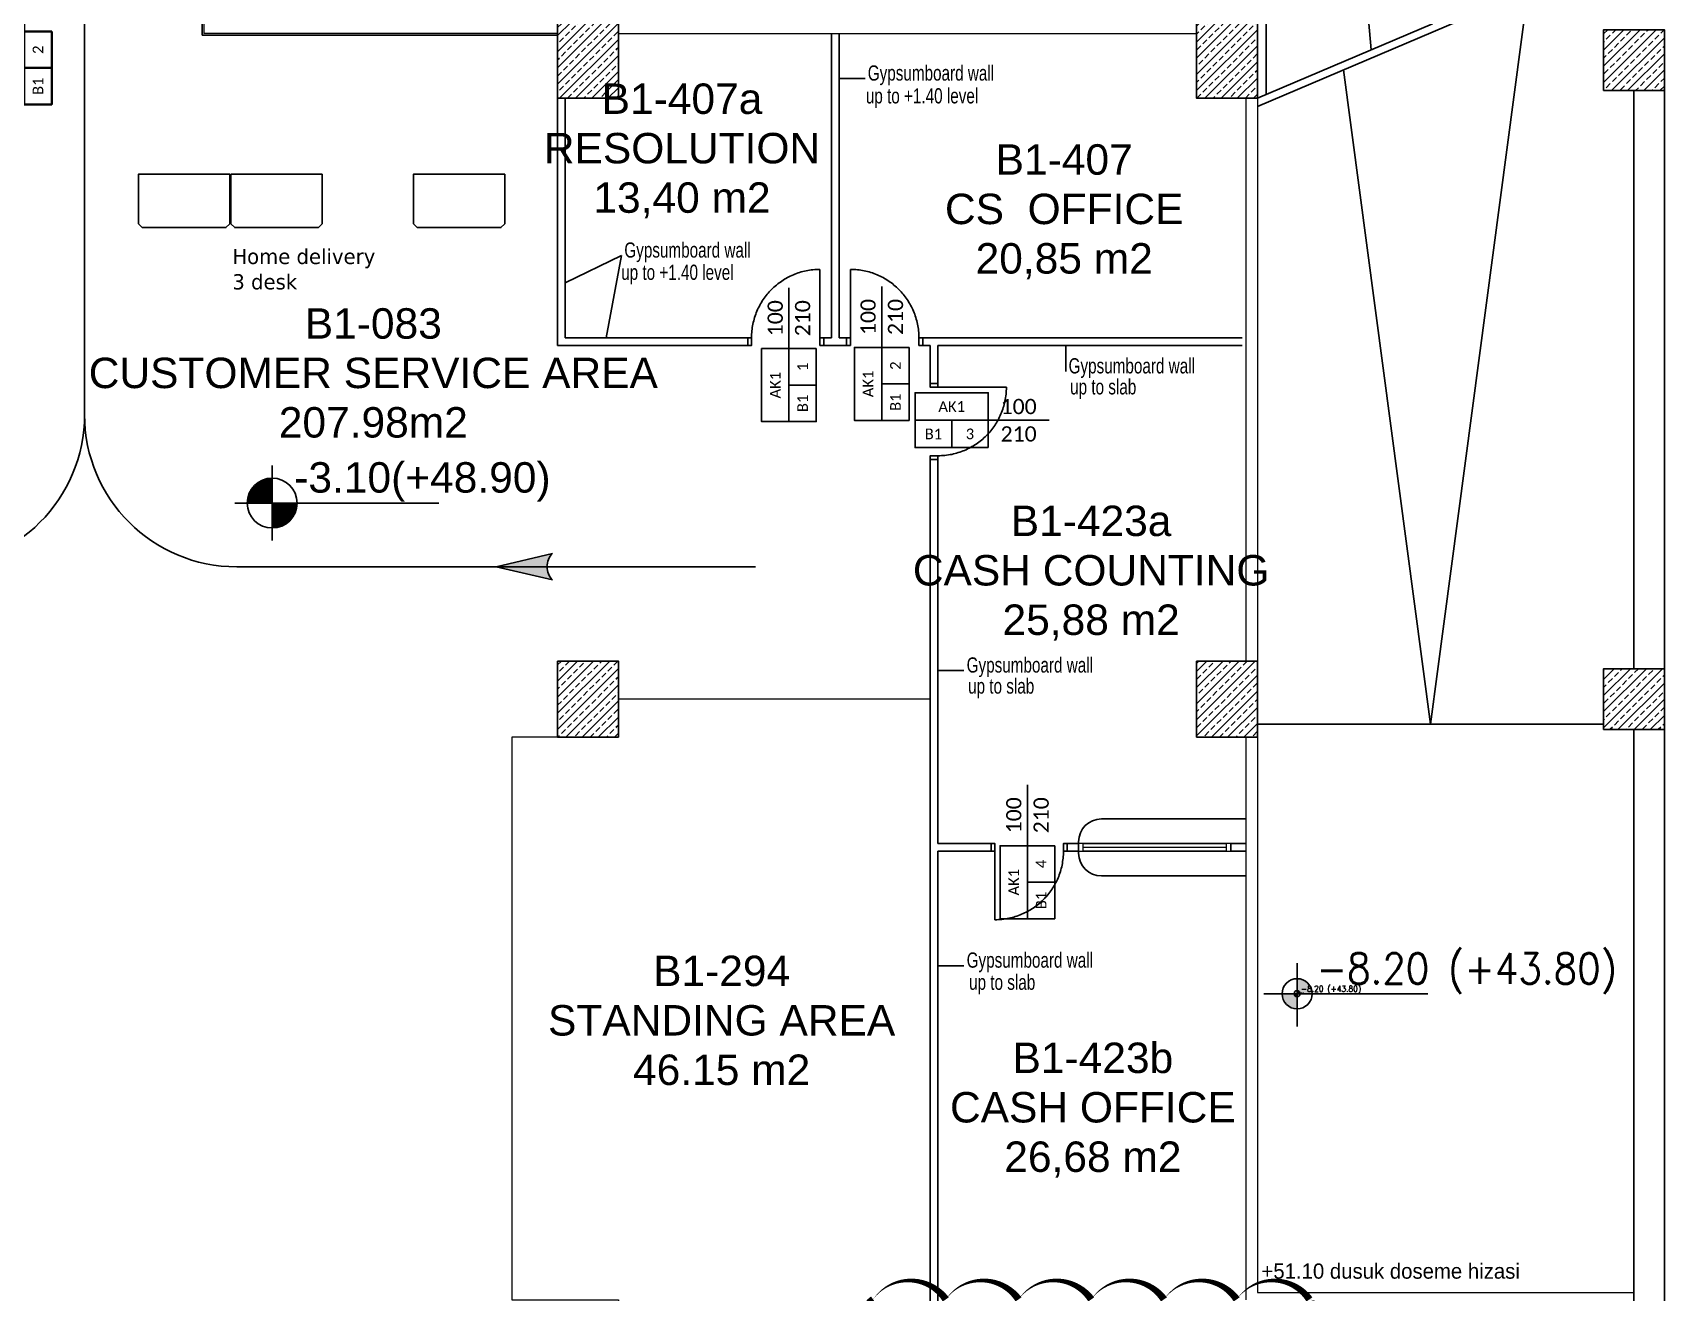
# Model space of a CAD drawing. Header units: metres. Extents: x -20317 to 2216, y -10281 to 3094.
# Drawn here: x -2448 to -303, y -4096 to -2440 of the extents above; entities that cross this region are included whole.
import ezdxf
from ezdxf.enums import TextEntityAlignment as Align

# ---------------------------------------------------------------- set-up
doc = ezdxf.new("R2010")
doc.units = ezdxf.units.M
doc.header["$MEASUREMENT"] = 0
for name, pattern in [('DASHED2', [9.525, 6.35, -3.175]), ('DOT2', [0.125, 0, -0.125]), ('HIDDEN', [9.525, 6.35, -3.175]), ('HIDDEN2', [0.1875, 0.125, -0.0625])]:
    doc.linetypes.add(name, pattern=pattern)
doc.layers.get('0').update_dxf_attribs({"color": 30, "lineweight": 0})
for name, color, linetype in [('6', 242, 'Continuous'), ('AG-DOOR', 2, 'Continuous'), ('AG-DOOR-NOTATION-WOODDEN', 60, 'Continuous'), ('AG-DOOR-OPENING', 9, 'HIDDEN'), ('AG-ELEV-02', 152, 'Continuous'), ('AG-PLASTER', 73, 'Continuous'), ('AG-STAIR', 3, 'Continuous'), ('AG-TEXT', 7, 'Continuous'), ('AR-WALL-GYP-WHITE', 44, 'Continuous'), ('V-0_Hatch_Concrete', 252, 'Continuous'), ('V-0_Notation_Level_200', 2, 'Continuous'), ('V-0_Notation_Level_200 @ 1', 2, 'Continuous'), ('V-0_Notation_Level_200 @ 10', 2, 'Continuous'), ('V-0_Notation_Level_200 @ 50', 2, 'Continuous'), ('V-2_Column', 160, 'Continuous'), ('V-6_Furniture_Fixed', 54, 'Continuous')]:
    doc.layers.add(name, color=color, linetype=linetype)
for name, color, linetype, lineweight in [('Ag-110', 3, 'Continuous', 30), ('AG-DOOR-NOTATION-FIRE', 1, 'Continuous', 40), ('AG-Glazing', 12, 'Continuous', 15), ('AG-Metal_Profile', 122, 'Continuous', 18), ('AG-Wall', 4, 'Continuous', 20), ('AI-040 @ 250', 2, 'Continuous', 20), ('HOLD', 7, 'Continuous', 0), ('shaft', 3, 'Continuous', 20), ('SP2-Flooring', 4, 'DASHED2', 9)]:
    doc.layers.add(name, color=color, linetype=linetype, lineweight=lineweight)
doc.styles.add('$0$ARIAL', font='arial.ttf', dxfattribs={"width": 0.9})
doc.styles.add('ALANLAR_B8$0$ALANLAR_B8$0$VIVA_100', font='arial.ttf', dxfattribs={"height": 25})
doc.styles.add('CALIBRI LIGHT', font='calibril.ttf')
doc.styles.add('IIS IKEA SANS', font='')
doc.styles.add('IIS IKEA Verdana', font='verdana.ttf', dxfattribs={"width": 0.94})
doc.styles.add('KOT', font='simplex.shx', dxfattribs={"width": 0.9})
doc.styles.get('IIS IKEA SANS').set_extended_font_data('IKEA Sans')

# ---------------------------------------------------------------- blocks, each defined once
blk = doc.blocks.new('*U16')
at = {"style": '$0$ARIAL'}
for tag, p in [('NO', (1.676, 0.8)), ('MAHAL', (1.676, -1.8)), ('ALAN', (1.676, -4.4))]:
    blk.add_attdef(tag, text='', height=1.6, dxfattribs=at).set_placement(p, align=Align.MIDDLE_CENTER)
blk = doc.blocks.new('$0$ok')
at = {"layer": '6'}
h = blk.add_hatch(color=256, dxfattribs=at)
edge = h.paths.add_edge_path()
edge.add_ellipse((1571515.97, 116941.68), major_axis=(-7.14, 7.19), ratio=1, start_angle=359.45276, end_angle=450.68953)
edge.add_line((1571508.87, 116934.46), (1571477.92, 116941.82))
edge.add_line((1571477.92, 116941.82), (1571508.9, 116948.94))
for p, q in [((1571477.92, 116941.82), (1571508.9, 116948.94)), ((1571508.87, 116934.46), (1571477.92, 116941.82))]:
    blk.add_line(p, q, dxfattribs=at)
at = {"layer": '6', "extrusion": (0, 0, -1)}
blk.add_ellipse((1571515.97, 116941.68), major_axis=(-7.14, 7.19), ratio=1, start_param=4.700354, end_param=6.292737, dxfattribs=at)
blk = doc.blocks.new('$0$A$C742A37F2')
at = {"layer": '6'}
for p, q in [((70.632, -24.584), (70.632, -2.539)), ((79.45, -26.584), (72.632, -26.584))]:
    blk.add_line(p, q, dxfattribs=at)
for centre, start, end in [((68.632, -24.584), 270, 0), ((72.632, -24.584), 180, 270)]:
    blk.add_arc(centre, 2, start, end, dxfattribs=at)
at = {"layer": '6', "extrusion": (0, 0, -1), "xscale": 0.02399999999994179, "yscale": 0.02399999999994179, "zscale": -0.02399999999994179, "rotation": 180}
blk.add_blockref('$0$ok', (37639.429, 2780.019), dxfattribs=at)
blk = doc.blocks.new('$0$150714_ARSA$0$KOLON 80X120')
at = {"layer": 'V-0_Hatch_Concrete'}
h = blk.add_hatch(dxfattribs=at)
h.set_pattern_fill('ANSI33', color=256, scale=60)
h.set_pattern_definition([(45, (-19036.79, -4512.143), (-10.606602, 10.606602), []), (45, (-19026.183, -4512.143), (-10.606602, 10.606602), [7.5, -3.75])])
h.paths.add_polyline_path([(0, 100), (80, 100), (80, 0), (0, 0)])
blk.add_lwpolyline([(0, 100), (80, 100), (80, 0), (0, 0), (0, 100)])
blk = doc.blocks.new('kolon 80x80')
at = {"layer": 'V-0_Hatch_Concrete'}
h = blk.add_hatch(dxfattribs=at)
h.set_pattern_fill('ANSI33', color=256, scale=0.6)
h.set_pattern_definition([(45, (-190.3679, -46.12143), (-0.10606602, 0.10606602), []), (45, (-190.26183, -46.12143), (-0.10606602, 0.10606602), [0.075, -0.0375])])
h.paths.add_polyline_path([(0, -0.8), (0.8, -0.8), (0.8, 0), (0, 0)])
blk.add_lwpolyline([(0, -0.8), (0, 0), (0.8, 0), (0.8, -0.8)], close=True)
blk = doc.blocks.new('*U35')
h = blk.add_hatch(color=256)
h.paths.add_polyline_path([(0, 0), (248, 0, 0.414214), (0, 248)])
h.paths.add_polyline_path([(0, -248), (0, 0), (-248, 0, 0.414214)])
for p, q in [((0, 503), (0, -536)), ((-547, 0), (2149, 0))]:
    blk.add_line(p, q)
blk.add_circle((0, 0), 248)
at = {"style": 'KOT', "width": 0.9}
blk.add_attdef('BITMIS-KOT', text='', height=400, dxfattribs=at).set_placement((319, 15), align=Align.BOTTOM_LEFT)
blk.add_attdef('KABA-KOT', text='', height=400, dxfattribs=at).set_placement((314, -177), align=Align.TOP_LEFT)
blk = doc.blocks.new('*U240')
at = {"layer": 'V-0_Notation_Level_200 @ 1'}
ref = blk.add_blockref('*U35', (-786.2, -3703.3), dxfattribs=dict(at, xscale=0.0016, yscale=0.0016, zscale=0.0016))
ref.add_attrib('BITMIS-KOT', '-8.20 (+43.80)', dxfattribs={"layer": '0', "height": 0.8, "style": 'KOT', "width": 0.9}).set_placement((-785.7, -3703.3), align=Align.BOTTOM_LEFT)
at = {"layer": 'V-0_Notation_Level_200 @ 10'}
ref = blk.add_blockref('*U35', (-786.2, -3703.3), dxfattribs=dict(at, xscale=0.016, yscale=0.016, zscale=0.016))
ref.add_attrib('BITMIS-KOT', '-8.20 (+43.80)', dxfattribs={"layer": '0', "height": 8, "style": 'KOT', "width": 0.9}).set_placement((-781.1, -3703.1), align=Align.BOTTOM_LEFT)
at = {"layer": 'V-0_Notation_Level_200 @ 50'}
ref = blk.add_blockref('*U35', (-786.2, -3703.3), dxfattribs=dict(at, xscale=0.08, yscale=0.08, zscale=0.08))
ref.add_attrib('BITMIS-KOT', '-8.20 (+43.80)', dxfattribs={"layer": '0', "height": 40, "style": 'KOT', "width": 0.9}).set_placement((-760.6, -3702.1), align=Align.BOTTOM_LEFT)
blk = doc.blocks.new('A$C27582D3D')
at = {"layer": 'AG-STAIR', "ltscale": 2.5}
for p, q in [((4.385, 0), (0, 0)), ((13.585, 0), (18.135, 0)), ((13.585, -17.739), (18.335, -15.717)), ((13.585, -25.86), (18.135, -25.86))]:
    blk.add_line(p, q, dxfattribs=at)
at = {"layer": 'AG-STAIR', "linetype": 'HIDDEN2', "ltscale": 20}
blk.add_line((13.585, -17.63), (18.335, -15.609), dxfattribs=at)
at = {"layer": 'AG-STAIR', "ltscale": 2.5}
for points in [[(0.541, -16.63), (2.135, 0)], [(2.135, 0), (3.759, -16.63)], [(13.585, 0), (15.08, -16.994)], [(16.698, -16.305), (18.135, 0)], [(15.86, -25.86), (17.139, -16.226)], [(14.717, -17.257), (15.86, -25.86)]]:
    blk.add_lwpolyline(points, dxfattribs=at)
at = {"layer": 'AG-STAIR', "color": 1, "ltscale": 2.5}
blk.add_lwpolyline([(18.335, -8.33), (18.335, -0.73), (18.135, -0.73), (18.135, -8.33)], close=True, dxfattribs=at)
blk.add_lwpolyline([(18.335, -15.609), (18.335, -9.13), (18.135, -9.13), (18.135, -15.694)], dxfattribs=at)
blk = doc.blocks.new('*U46')
for p, q in [((0, -493), (0, 493)), ((-493, 0), (2191, 0))]:
    blk.add_line(p, q)
at = {"const_width": 328}
for points in [[(0, 164, 0.414214), (-164, 0, 0.414214)], [(0, -164, 0.414214), (164, 0, 0.414214)]]:
    blk.add_lwpolyline(points, format="xyb", dxfattribs=at)
blk.add_circle((0, 0), 328)
at = {"style": 'ALANLAR_B8$0$ALANLAR_B8$0$VIVA_100'}
for tag, p in [('%%P0.00', (1897, 137)), ('-0.07', (1834, -502))]:
    blk.add_attdef(tag, text='', height=400, dxfattribs=at).set_placement(p, align=Align.RIGHT)
blk = doc.blocks.new('*U118')
blk.add_lwpolyline([(1000, -450), (2200, -450), (2200, 450), (1000, 450)], close=True)
for points in [[(2200, 0), (0, 0)], [(1600, -450), (1600, 0)]]:
    blk.add_lwpolyline(points)
at = {"style": 'CALIBRI LIGHT'}
for tag, height, p in [('GENİŞLİK', 250, (500, 225)), ('KAPIKODU', 175, (1600, 225)), ('YÜKSEKLİK', 250, (500, -225)), ('KATTAKI.SAYISI', 175, (1300, -225)), ('BULUNDUGU.KAT', 175, (1900, -225))]:
    blk.add_attdef(tag, text='', height=height, dxfattribs=at).set_placement(p, align=Align.MIDDLE_CENTER)
blk = doc.blocks.new('KAPI-100_3')
at = {"layer": 'AG-DOOR', "ltscale": 0.3}
for points in [[(-95, 10), (-100, 10), (-100, 0), (-95, 0)], [(0, 10), (-5, 10), (-5, 0), (0, 0)]]:
    blk.add_lwpolyline(points, close=True, dxfattribs=at)
at = {"layer": 'AG-DOOR-OPENING', "ltscale": 150}
blk.add_lwpolyline([(-5, 10), (-5, 100)], dxfattribs=at)
blk.add_arc((-5, 10), 90, 90, 180, dxfattribs=at)

msp = doc.modelspace()

# ---------------------------------------------------------------- linework, layer by layer
at = {"layer": 'Ag-110', "ltscale": 1000, "transparency": 33554687}
msp.add_lwpolyline([(-826.9, -2521), (-826.9, -2419.9)], dxfattribs=at)
at = {"layer": 'AG-ELEV-02'}
for p, q in [((-853.4, -3473.4), (-1043.4, -3473.4)), ((-1073.4, -3503.4), (-1073.4, -3505.9)), ((-1073.4, -3518.4), (-1073.4, -3515.9)), ((-879.4, -3505.9), (-1067.4, -3505.9)), ((-879.4, -3515.9), (-1067.4, -3515.9)), ((-853.4, -3548.4), (-1043.4, -3548.4))]:
    msp.add_line(p, q, dxfattribs=at)
for centre, start, end in [((-1043.4, -3503.4), 90, 180), ((-1043.4, -3518.4), 180, 270)]:
    msp.add_arc(centre, 30, start, end, dxfattribs=at)
at = {"layer": 'AG-Glazing', "ltscale": 0.3}
msp.add_lwpolyline([(-879.4, -3510.9), (-1067.4, -3510.9)], dxfattribs=at)
at = {"layer": 'AG-Metal_Profile', "ltscale": 0.3}
for points in [[(-1067.4, -3515.9), (-1067.4, -3505.9), (-1073.4, -3505.9), (-1073.4, -3515.9)], [(-873.4, -3515.9), (-873.4, -3505.9), (-879.4, -3505.9), (-879.4, -3515.9)]]:
    msp.add_lwpolyline(points, close=True, dxfattribs=at)
at = {"layer": 'AG-PLASTER', "ltscale": 0.3}
for p in [(-2225.4, -845.9), (-1758.4, -2442.9)]:
    msp.add_line(p, (-2225.4, -2442.9), dxfattribs=at)
at = {"layer": 'AG-TEXT'}
for p, q in [((-1354.2, -2500.1), (-1388.4, -2500.1)), ((-1674.2, -2732.8), (-1748.4, -2768.7)), ((-1674.2, -2732.8), (-1694.5, -2840.9)), ((-1090.1, -2885.1), (-1090.1, -2850.8)), ((-1224.2, -3278.4), (-1258.4, -3278.4)), ((-1224.2, -3666.4), (-1258.4, -3666.4))]:
    msp.add_line(p, q, dxfattribs=at)
at = {"layer": 'AG-Wall', "ltscale": 2.5}
msp.add_line((-2223.4, -843.9), (-2223.4, -2440.9), dxfattribs=at)
at = {"layer": 'AG-Wall'}
for p, q in [((-1758.4, -2440.9), (-2223.4, -2440.9)), ((-1678.4, -2440.9), (-918.4, -2440.9)), ((-853.4, -3365.9), (-853.4, -4105.9)), ((-838.4, -3365.9), (-838.4, -4095.9))]:
    msp.add_line(p, q, dxfattribs=at)
for points in [[(-853.4, -2525.9), (-853.4, -3265.9)], [(-838.4, -2525.9), (-838.4, -3265.9)]]:
    msp.add_lwpolyline(points, dxfattribs=at)
at = {"layer": 'AG-Wall', "ltscale": 2.5}
msp.add_lwpolyline([(-838.4, -4095.9), (-343.4, -4095.9)], dxfattribs=at)
at = {"layer": 'AR-WALL-GYP-WHITE', "ltscale": 0.3}
for p, q in [((-1398.4, -2840.9), (-1398.4, -2440.9)), ((-1388.4, -2840.9), (-1388.4, -2440.9)), ((-1758.4, -2525.9), (-1758.4, -2850.9)), ((-1748.4, -2525.9), (-1748.4, -2840.9)), ((-1508.4, -2850.9), (-1758.4, -2850.9)), ((-1508.4, -2840.9), (-1748.4, -2840.9)), ((-1508.4, -2840.9), (-1508.4, -2850.9)), ((-1398.4, -2840.9), (-1408.4, -2840.9)), ((-1408.4, -2840.9), (-1408.4, -2850.9)), ((-1398.4, -2840.9), (-1408.4, -2840.9)), ((-1378.4, -2850.9), (-1408.4, -2850.9)), ((-1378.4, -2840.9), (-1388.4, -2840.9)), ((-1378.4, -2840.9), (-1378.4, -2850.9)), ((-1278.4, -2840.9), (-858.4, -2840.9)), ((-1278.4, -2840.9), (-1278.4, -2850.9)), ((-1268.4, -2850.9), (-1278.4, -2850.9)), ((-1268.4, -2900.9), (-1268.4, -2850.9)), ((-1258.4, -2850.9), (-858.4, -2850.9)), ((-1258.4, -2900.9), (-1258.4, -2850.9)), ((-1258.4, -2900.9), (-1268.4, -2900.9)), ((-1268.4, -4188.9), (-1268.4, -3000.9)), ((-1258.4, -3000.9), (-1268.4, -3000.9)), ((-1258.4, -3505.9), (-1258.4, -3000.9)), ((-1258.4, -3505.9), (-1188.4, -3505.9)), ((-1258.4, -4188.9), (-1258.4, -3515.9)), ((-1258.4, -3515.9), (-1188.4, -3515.9)), ((-1188.4, -3505.9), (-1188.4, -3515.9)), ((-1088.4, -3505.9), (-1088.4, -3515.9)), ((-1088.4, -3505.9), (-1073.4, -3505.9)), ((-1088.4, -3515.9), (-1073.4, -3515.9)), ((-1073.4, -3505.9), (-1073.4, -3515.9)), ((-873.4, -3505.9), (-873.4, -3515.9)), ((-873.4, -3505.9), (-853.4, -3505.9)), ((-873.4, -3515.9), (-853.4, -3515.9))]:
    msp.add_line(p, q, dxfattribs=at)
at = {"layer": 'HOLD'}
msp.add_lwpolyline([(-1343.6, -4105.1, 0, 9.56, -0.520567), (-1248, -4105.1, 0, 9.56, -0.520567), (-1152.4, -4105.1, 0, 9.56, -0.520567), (-1056.8, -4105.1, 0, 9.56, -0.520567), (-961.2, -4105.1, 0, 9.56, -0.520567), (-865.6, -4105.1, 0, 9.56, -0.520567), (-770, -4105.1, 0, 9.56, -0.520567), (-742.3, -4172.9, 0, 9.56, -0.520567), (-742.3, -4268.5, 0, 9.56, -0.520567), (-742.3, -4364.1, 0, 9.56, -0.520567), (-742.3, -4459.7, 0, 9.56, -0.520567), (-742.3, -4555.3, 0, 9.56, -0.520567), (-749.6, -4643.6, 0, 9.56, -0.520567), (-845.2, -4643.6, 0, 9.56, -0.520567), (-940.8, -4643.6, 0, 9.56, -0.520567), (-1036.4, -4643.6, 0, 9.56, -0.520567), (-1132, -4643.6, 0, 9.56, -0.520567), (-1227.5, -4643.6, 0, 9.56, -0.520567), (-1323.1, -4643.6, 0, 9.56, -0.520567), (-1343.6, -4568.5, 0, 9.56, -0.520567), (-1343.6, -4472.9, 0, 9.56, -0.520567), (-1343.6, -4377.3, 0, 9.56, -0.520567), (-1343.6, -4281.7, 0, 9.56, -0.520567), (-1343.6, -4186.1, 0, 9.56, -0.520567)], format="xyseb", close=True, dxfattribs=at)
at = {"layer": 'SP2-Flooring', "color": 30, "linetype": 'Continuous', "lineweight": 20}
msp.add_lwpolyline([(-1268.4, -3315.9), (-1678.4, -3315.9), (-1678.4, -3365.9), (-1818.4, -3365.9), (-1818.4, -4105.9), (-1678.4, -4105.9), (-1678.4, -4188.9), (-1268.4, -4188.9)], close=True, dxfattribs=at)
at = {"layer": 'V-2_Column'}
for points in [[(-303.4, -2515.9), (-303.4, -3275.9), (-343.4, -3275.9), (-343.4, -2515.9)], [(-303.4, -3355.9), (-303.4, -4115.9), (-343.4, -4115.9), (-343.4, -3355.9)]]:
    msp.add_lwpolyline(points, close=True, dxfattribs=at)
at = {"layer": 'V-6_Furniture_Fixed'}
for points in [[(-2189.3, -2625.9), (-2309.3, -2625.9), (-2309.3, -2690.9), (-2304.3, -2695.9), (-2194.3, -2695.9), (-2189.3, -2690.9), (-2189.3, -2625.9)], [(-2067.8, -2625.9), (-2187.8, -2625.9), (-2187.8, -2690.9), (-2182.8, -2695.9), (-2072.8, -2695.9), (-2067.8, -2690.9), (-2067.8, -2625.9)], [(-1827.8, -2625.9), (-1947.8, -2625.9), (-1947.8, -2690.9), (-1942.8, -2695.9), (-1832.8, -2695.9), (-1827.8, -2690.9), (-1827.8, -2625.9)]]:
    msp.add_lwpolyline(points, close=True, dxfattribs=at)

# ---------------------------------------------------------------- block references
msp.add_blockref('KAPI-100_3', (-1408.4, -2850.9))
at = {"xscale": -1}
msp.add_blockref('KAPI-100_3', (-1378.4, -2850.9), dxfattribs=at)
at = {"xscale": -1, "rotation": 270}
msp.add_blockref('KAPI-100_3', (-1268.4, -2900.9), dxfattribs=at)
at = {"rotation": 180}
msp.add_blockref('KAPI-100_3', (-1188.4, -3505.9), dxfattribs=at)
at = {"layer": '6', "xscale": 100, "yscale": 100, "zscale": 100}
msp.add_blockref('$0$A$C742A37F2', (-9443.4, -483.6), dxfattribs=at)
at = {"layer": 'AG-DOOR-NOTATION-FIRE', "ltscale": 0.3}
ref = msp.add_blockref('*U118', (-2459.4, -2358.1), dxfattribs=dict(at, xscale=-0.08000000000000002, yscale=0.08000000000000002, zscale=0.08000000000000002, rotation=90))
ref.add_attrib('BULUNDUGU.KAT', 'B1', dxfattribs={"layer": '0', "height": 14, "rotation": 90, "style": 'CALIBRI LIGHT'}).set_placement((-2441.4, -2510.1), align=Align.MIDDLE_CENTER)
ref.add_attrib('KATTAKI.SAYISI', '2', dxfattribs={"layer": '0', "height": 14, "rotation": 90, "style": 'CALIBRI LIGHT'}).set_placement((-2441.4, -2462.1), align=Align.MIDDLE_CENTER)
ref.add_attrib('KAPIKODU', 'YK3', dxfattribs={"layer": '0', "height": 14, "rotation": 90, "style": 'CALIBRI LIGHT'}).set_placement((-2477.4, -2486.1), align=Align.MIDDLE_CENTER)
ref.add_attrib('YÜKSEKLİK', '215', dxfattribs={"layer": '0', "height": 20, "rotation": 90, "style": 'CALIBRI LIGHT'}).set_placement((-2441.4, -2398.1), align=Align.MIDDLE_CENTER)
ref.add_attrib('GENİŞLİK', '210', dxfattribs={"layer": '0', "height": 20, "rotation": 90, "style": 'CALIBRI LIGHT'}).set_placement((-2477.4, -2398.1), align=Align.MIDDLE_CENTER)
at = {"layer": 'AG-DOOR-NOTATION-WOODDEN', "ltscale": 0.3}
ref = msp.add_blockref('*U118', (-1454.3, -2775.1), dxfattribs=dict(at, xscale=-0.08000000000000002, yscale=0.08000000000000002, zscale=0.08000000000000002, rotation=90))
ref.add_attrib('BULUNDUGU.KAT', 'B1', dxfattribs={"layer": '0', "height": 14, "rotation": 90, "style": 'CALIBRI LIGHT'}).set_placement((-1436.3, -2927.1), align=Align.MIDDLE_CENTER)
ref.add_attrib('KATTAKI.SAYISI', '1', dxfattribs={"layer": '0', "height": 14, "rotation": 90, "style": 'CALIBRI LIGHT'}).set_placement((-1436.3, -2879.1), align=Align.MIDDLE_CENTER)
ref.add_attrib('KAPIKODU', 'AK1', dxfattribs={"layer": '0', "height": 14, "rotation": 90, "style": 'CALIBRI LIGHT'}).set_placement((-1472.3, -2903.1), align=Align.MIDDLE_CENTER)
ref.add_attrib('YÜKSEKLİK', '210', dxfattribs={"layer": '0', "height": 20, "rotation": 90, "style": 'CALIBRI LIGHT'}).set_placement((-1436.3, -2815.1), align=Align.MIDDLE_CENTER)
ref.add_attrib('GENİŞLİK', '100', dxfattribs={"layer": '0', "height": 20, "rotation": 90, "style": 'CALIBRI LIGHT'}).set_placement((-1472.3, -2815.1), align=Align.MIDDLE_CENTER)
ref = msp.add_blockref('*U118', (-1332.2, -2773.5), dxfattribs=dict(at, xscale=-0.08000000000000002, yscale=0.08000000000000002, zscale=0.08000000000000002, rotation=90))
ref.add_attrib('BULUNDUGU.KAT', 'B1', dxfattribs={"layer": '0', "height": 14, "rotation": 90, "style": 'CALIBRI LIGHT'}).set_placement((-1314.2, -2925.5), align=Align.MIDDLE_CENTER)
ref.add_attrib('KATTAKI.SAYISI', '2', dxfattribs={"layer": '0', "height": 14, "rotation": 90, "style": 'CALIBRI LIGHT'}).set_placement((-1314.2, -2877.5), align=Align.MIDDLE_CENTER)
ref.add_attrib('KAPIKODU', 'AK1', dxfattribs={"layer": '0', "height": 14, "rotation": 90, "style": 'CALIBRI LIGHT'}).set_placement((-1350.2, -2901.5), align=Align.MIDDLE_CENTER)
ref.add_attrib('YÜKSEKLİK', '210', dxfattribs={"layer": '0', "height": 20, "rotation": 90, "style": 'CALIBRI LIGHT'}).set_placement((-1314.2, -2813.5), align=Align.MIDDLE_CENTER)
ref.add_attrib('GENİŞLİK', '100', dxfattribs={"layer": '0', "height": 20, "rotation": 90, "style": 'CALIBRI LIGHT'}).set_placement((-1350.2, -2813.5), align=Align.MIDDLE_CENTER)
ref = msp.add_blockref('*U118', (-1112.3, -2949.2), dxfattribs=dict(at, xscale=-0.08000000000000002, yscale=0.08000000000000002, zscale=0.08000000000000002))
ref.add_attrib('BULUNDUGU.KAT', 'B1', dxfattribs={"layer": '0', "height": 14, "style": 'CALIBRI LIGHT'}).set_placement((-1264.3, -2967.2), align=Align.MIDDLE_CENTER)
ref.add_attrib('KATTAKI.SAYISI', '3', dxfattribs={"layer": '0', "height": 14, "style": 'CALIBRI LIGHT'}).set_placement((-1216.3, -2967.2), align=Align.MIDDLE_CENTER)
ref.add_attrib('KAPIKODU', 'AK1', dxfattribs={"layer": '0', "height": 14, "style": 'CALIBRI LIGHT'}).set_placement((-1240.3, -2931.2), align=Align.MIDDLE_CENTER)
ref.add_attrib('YÜKSEKLİK', '210', dxfattribs={"layer": '0', "height": 20, "style": 'CALIBRI LIGHT'}).set_placement((-1152.3, -2967.2), align=Align.MIDDLE_CENTER)
ref.add_attrib('GENİŞLİK', '100', dxfattribs={"layer": '0', "height": 20, "style": 'CALIBRI LIGHT'}).set_placement((-1152.3, -2931.2), align=Align.MIDDLE_CENTER)
ref = msp.add_blockref('*U118', (-1140.7, -3428.6), dxfattribs=dict(at, xscale=-0.08000000000000002, yscale=0.08000000000000002, zscale=0.08000000000000002, rotation=90))
ref.add_attrib('BULUNDUGU.KAT', 'B1', dxfattribs={"layer": '0', "height": 14, "rotation": 90, "style": 'CALIBRI LIGHT'}).set_placement((-1122.7, -3580.6), align=Align.MIDDLE_CENTER)
ref.add_attrib('KATTAKI.SAYISI', '4', dxfattribs={"layer": '0', "height": 14, "rotation": 90, "style": 'CALIBRI LIGHT'}).set_placement((-1122.7, -3532.6), align=Align.MIDDLE_CENTER)
ref.add_attrib('KAPIKODU', 'AK1', dxfattribs={"layer": '0', "height": 14, "rotation": 90, "style": 'CALIBRI LIGHT'}).set_placement((-1158.7, -3556.6), align=Align.MIDDLE_CENTER)
ref.add_attrib('YÜKSEKLİK', '210', dxfattribs={"layer": '0', "height": 20, "rotation": 90, "style": 'CALIBRI LIGHT'}).set_placement((-1122.7, -3468.6), align=Align.MIDDLE_CENTER)
ref.add_attrib('GENİŞLİK', '100', dxfattribs={"layer": '0', "height": 20, "rotation": 90, "style": 'CALIBRI LIGHT'}).set_placement((-1158.7, -3468.6), align=Align.MIDDLE_CENTER)
at = {"layer": 'AG-STAIR', "xscale": 100, "yscale": 100, "zscale": 100}
msp.add_blockref('A$C27582D3D', (-2196.9, -762.9), dxfattribs=at)
at = {"layer": 'AI-040 @ 250', "color": 2, "linetype": 'Continuous', "lineweight": 20, "xscale": 25, "yscale": 25, "zscale": 25}
for p, values in [((-1636.7, -2546.5), {'ALAN': '13,40 m2', 'MAHAL': 'RESOLUTION', 'NO': 'B1-407a'}), ((-1134.3, -2626.4), {'ALAN': '20,85 m2', 'MAHAL': 'CS  OFFICE', 'NO': 'B1-407'}), ((-2042.5, -2842), {'ALAN': '207.98m2', 'MAHAL': 'CUSTOMER SERVICE AREA', 'NO': 'B1-083'}), ((-1098.9, -3101.5), {'ALAN': '25,88 m2', 'MAHAL': 'CASH COUNTING', 'NO': 'B1-423a'}), ((-1584.6, -3693.2), {'ALAN': '46.15 m2', 'MAHAL': 'STANDING AREA', 'NO': 'B1-294'}), ((-1096.6, -3807.5), {'ALAN': '26,68 m2', 'MAHAL': 'CASH OFFICE', 'NO': 'B1-423b'})]:
    msp.add_blockref('*U16', p, dxfattribs=at).add_auto_attribs(values)
at = {"layer": 'V-0_Notation_Level_200'}
ref = msp.add_blockref('*U46', (-2133.5, -3058.1), dxfattribs=dict(at, xscale=0.1, yscale=0.1, zscale=0.1))
ref.add_attrib('%%P0.00', ' -3.10(+48.90)', dxfattribs={"layer": '0', "height": 40, "style": 'ALANLAR_B8$0$ALANLAR_B8$0$VIVA_100'}).set_placement((-1943.8, -3044.4), align=Align.CENTER)
msp.add_blockref('*U240', (0, 0), dxfattribs=at)
at = {"layer": 'V-2_Column'}
for p in [(-1758.4, -2525.9), (-918.4, -2525.9), (-1758.4, -3365.9), (-918.4, -3365.9)]:
    msp.add_blockref('$0$150714_ARSA$0$KOLON 80X120', p, dxfattribs=at)
at = {"layer": 'V-2_Column', "xscale": 100, "yscale": 100, "zscale": 100}
for p in [(-383.4, -2435.9), (-383.4, -3275.9)]:
    msp.add_blockref('kolon 80x80', p, dxfattribs=at)

# ---------------------------------------------------------------- texts
at = {"layer": 'AG-TEXT', "linetype": 'DOT2', "ltscale": 200, "style": 'IIS IKEA SANS', "width": 0.75}
for s, p in [('Gypsumboard wall', (-1350.6, -2502.7)), (' up to +1.40 level', (-1358.7, -2532.7)), ('Gypsumboard wall', (-1670.6, -2735.4)), (' up to +1.40 level', (-1680.3, -2764.7)), ('Gypsumboard wall', (-1086.6, -2887.7)), ('up to slab', (-1084.6, -2915.3)), ('Gypsumboard wall', (-1220.6, -3281)), ('up to slab', (-1218.7, -3308.7)), ('Gypsumboard wall', (-1220.6, -3669)), ('up to slab', (-1217.4, -3698.1))]:
    msp.add_text(s, height=20, dxfattribs=at).set_placement(p)
at = {"layer": 'shaft', "linetype": 'DOT2', "ltscale": 200, "style": 'IIS IKEA SANS'}
msp.add_text('+51.10 dusuk doseme hizasi', height=20, dxfattribs=at).set_placement((-833.1, -4077.9))
at = {"layer": 'V-6_Furniture_Fixed', "insert": (-2185.9, -2723.9), "char_height": 20, "attachment_point": 1, "style": 'IIS IKEA Verdana'}
msp.add_mtext_dynamic_manual_height_columns('Home delivery \\P3 desk', width=3203.622, gutter_width=15000, heights=[0], dxfattribs=at)

doc.saveas('drawing.dxf')
